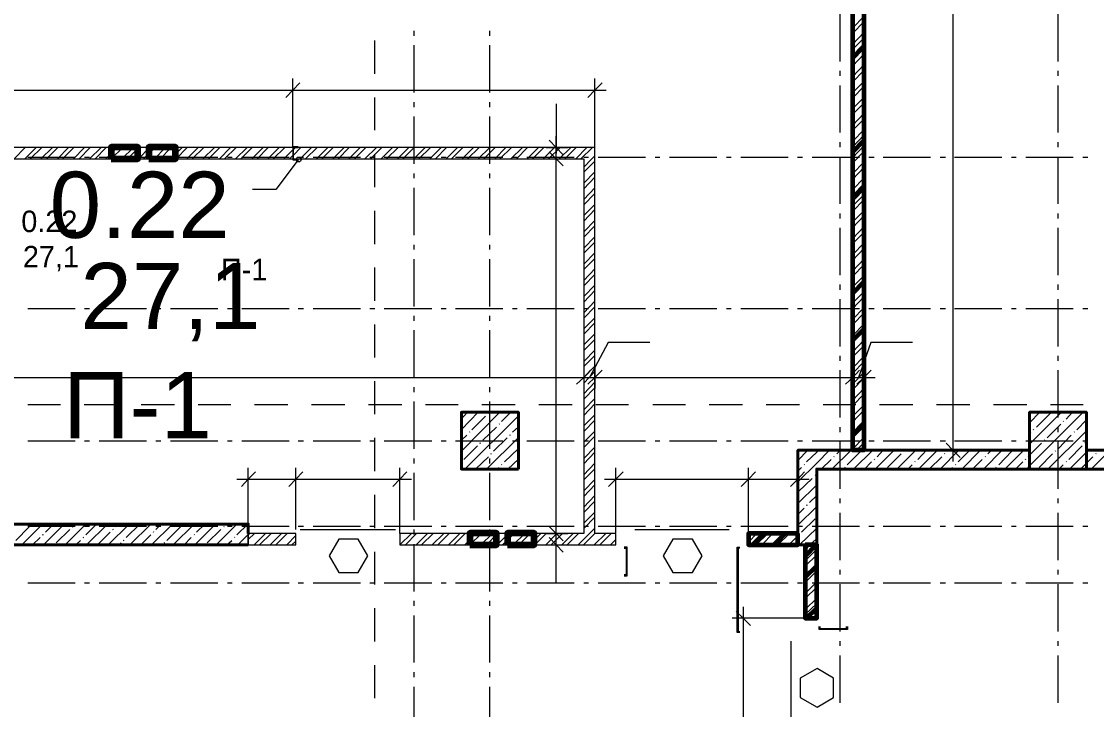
# Model space of a CAD drawing. Header units: millimetres. Extents: x -249154 to 415037, y -45458 to 354837.
# Drawn here: x -186585 to -175225, y 10678 to 17954 of the extents above; entities that cross this region are included whole.
import ezdxf

# ---------------------------------------------------------------- set-up
doc = ezdxf.new("R2010")
doc.units = ezdxf.units.MM
doc.layers.add('501 заделка отвертсии ком', color=5, linetype='Continuous', lineweight=158)
doc.layers.add('6.1.1) Кирпич 4 вып 28 п.', color=20, linetype='Continuous', lineweight=60)
doc.layers.add('PDF _Текст', color=7, linetype='Continuous')
doc.styles.get("Standard").update_dxf_attribs({"font": 'arial.ttf'})

msp = doc.modelspace()

# ---------------------------------------------------------------- hatches: boundary and pattern name
at = {"layer": '6.1.1) Кирпич 4 вып 28 п.', "ltscale": 0.5}
h = msp.add_hatch(dxfattribs=at)
h.set_pattern_fill('ANSI32', color=256, scale=111)
h.paths.add_polyline_path([(-177682.3, 24391.4), (-177682.3, 18723.2), (-177682.3, 13419.3), (-177800.9, 13419.3), (-177800.9, 18723.2), (-177800.9, 24391.4), (-177800.9, 28411.7), (-177682.3, 28411.7)])
h = msp.add_hatch(dxfattribs=at)
h.set_pattern_fill('ANSI32', color=256, scale=50)
h.paths.add_polyline_path([(-178381.3, 12538.1), (-178902.4, 12538.1), (-178902.4, 12419.5), (-178381.3, 12419.5)], flags=17)
h = msp.add_hatch(dxfattribs=at)
h.set_pattern_fill('ANSI32', color=256, scale=50)
h.paths.add_polyline_path([(-178305.1, 12419.5), (-178305.1, 11644.3), (-178182.2, 11644.3), (-178182.2, 12419.5)])

# ---------------------------------------------------------------- linework, layer by layer
at = {"lineweight": 9}
for points in [[(-176741.8, 24514.3), (-176741.8, 18723.2), (-176741.8, 13300.7)], [(-177682.3, 18723.2), (-177682.3, 13419.3), (-177800.9, 13419.3), (-177800.9, 18723.2)], [(-177932.3, 17532.8), (-177932.3, 18032.7)], [(-177800.9, 17888.6), (-177682.3, 18007.2)], [(-177800.9, 17829.3), (-177682.3, 17952.2)], [(-175631.9, 17532.8), (-175631.9, 18032.7)], [(-182435.5, 17803.9), (-182435.5, 17854.7)], [(-181634.8, 17803.9), (-181634.8, 17854.7)], [(-177800.9, 17714.9), (-177682.3, 17837.8)], [(-182850.6, 17401.4), (-182850.6, 17753.1)], [(-177800.9, 17659.9), (-177682.3, 17778.5)], [(-182435.5, 17202.3), (-182435.5, 17702.2)], [(-181634.8, 17202.3), (-181634.8, 17702.2)], [(-177800.9, 17545.5), (-177682.3, 17664.1)], [(-177800.9, 17486.2), (-177682.3, 17609)], [(-177800.9, 17371.8), (-177682.3, 17494.6)], [(-177932.3, 17380.3), (-177932.3, 17431.1)], [(-177800.9, 17316.7), (-177682.3, 17435.3)], [(-175631.9, 17380.3), (-175631.9, 17431.1)], [(-183719.1, 16630.4), (-183719.1, 17227.8), (-183719.1, 17350.6)], [(-180524.9, 16622), (-180524.9, 17227.8), (-180524.9, 17350.6)], [(-177932.3, 16778.7), (-177932.3, 17278.6)], [(-177800.9, 17202.3), (-177682.3, 17321)], [(-175631.9, 16778.7), (-175631.9, 17278.6)], [(-187841.1, 17227.8), (-183719.1, 17227.8), (-180406.3, 17227.8)], [(-177800.9, 17147.3), (-177682.3, 17265.9)], [(-182850.6, 16804.1), (-182850.6, 17151.5)], [(-182435.5, 17049.8), (-182435.5, 17100.7)], [(-181634.8, 17049.8), (-181634.8, 17100.7)], [(-180935.8, 17083.7), (-180935.8, 16643.1), (-180935.8, 16562.7)], [(-177800.9, 17032.9), (-177682.3, 17151.5)], [(-177800.9, 16973.6), (-177682.3, 17092.2)], [(-182435.5, 16448.3), (-182435.5, 16948.2)], [(-181634.8, 16448.3), (-181634.8, 16948.2)], [(-177800.9, 16859.2), (-177682.3, 16982)], [(-177800.9, 16804.1), (-177682.3, 16922.7)], [(-180935.8, 12296.7), (-180935.8, 12538.1), (-180935.8, 16503.3), (-180935.8, 16740.6)], [(-177800.9, 16689.7), (-177682.3, 16808.4)], [(-177800.9, 16630.4), (-177682.3, 16753.3)], [(-183719.1, 16622), (-187730.9, 16622), (-187730.9, 16503.3), (-183714.9, 16503.3)], [(-186663.4, 16503.3), (-186544.7, 16622)], [(-186549, 16503.3), (-186430.4, 16622)], [(-186493.9, 16503.3), (-186371, 16622)], [(-186379.5, 16503.3), (-186256.7, 16622)], [(-186320.2, 16503.3), (-186201.6, 16622)], [(-186205.8, 16503.3), (-186087.2, 16622)], [(-186150.8, 16503.3), (-186032.1, 16622)], [(-186036.4, 16503.3), (-185917.8, 16622)], [(-185977.1, 16503.3), (-185858.5, 16622)], [(-185866.9, 16503.3), (-185744.1, 16622)], [(-185807.6, 16503.3), (-185689, 16622)], [(-185693.2, 16503.3), (-185574.6, 16622)], [(-185638.2, 16503.3), (-185515.3, 16622)], [(-185523.8, 16503.3), (-185400.9, 16622)], [(-185464.5, 16503.3), (-185345.9, 16622)], [(-185350.1, 16503.3), (-185231.5, 16622)], [(-185295, 16503.3), (-185172.2, 16622)], [(-185180.6, 16503.3), (-185062, 16622)], [(-185121.3, 16503.3), (-185002.7, 16622)], [(-185006.9, 16503.3), (-184888.3, 16622)], [(-184951.9, 16503.3), (-184833.3, 16622)], [(-184837.5, 16503.3), (-184718.9, 16622)], [(-184782.4, 16503.3), (-184659.6, 16622)], [(-184668, 16503.3), (-184545.2, 16622)], [(-184608.7, 16503.3), (-184490.1, 16622)], [(-184494.3, 16503.3), (-184375.7, 16622)], [(-184439.3, 16503.3), (-184316.4, 16622)], [(-184324.9, 16503.3), (-184202, 16622)], [(-184265.6, 16503.3), (-184147, 16622)], [(-184151.2, 16503.3), (-184032.6, 16622)], [(-184096.1, 16503.3), (-183977.5, 16622)], [(-183981.8, 16503.3), (-183863.1, 16622)], [(-183926.7, 16503.3), (-183803.8, 16622)], [(-183812.3, 16503.3), (-183719.1, 16596.5)], [(-183710.6, 16600.8), (-183689.4, 16622)], [(-183710.6, 16541.5), (-183634.4, 16622)], [(-183710.6, 16503.3), (-180643.5, 16503.3), (-180643.5, 12538.1), (-182588, 12538.1), (-182588, 12419.5), (-180304.6, 12419.5), (-180304.6, 12538.1), (-180524.9, 12538.1), (-180524.9, 16503.3), (-180524.9, 16622), (-183710.6, 16622)], [(-183638.6, 16503.3), (-183520, 16622)], [(-183583.5, 16503.3), (-183460.7, 16622)], [(-183469.2, 16503.3), (-183346.3, 16622)], [(-183409.8, 16503.3), (-183291.2, 16622)], [(-183295.5, 16503.3), (-183176.8, 16622)], [(-183240.4, 16503.3), (-183121.8, 16622)], [(-183126, 16503.3), (-183007.4, 16622)], [(-183066.7, 16503.3), (-182948.1, 16622)], [(-182956.6, 16503.3), (-182833.7, 16622)], [(-182897.2, 16503.3), (-182778.6, 16622)], [(-182782.9, 16503.3), (-182664.2, 16622)], [(-182727.8, 16503.3), (-182604.9, 16622)], [(-182613.4, 16503.3), (-182490.6, 16622)], [(-182554.1, 16503.3), (-182435.5, 16622)], [(-182439.7, 16503.3), (-182321.1, 16622)], [(-182384.7, 16503.3), (-182261.8, 16622)], [(-182270.3, 16503.3), (-182151.7, 16622)], [(-182211, 16503.3), (-182092.3, 16622)], [(-182096.6, 16503.3), (-181978, 16622)], [(-182041.5, 16503.3), (-181922.9, 16622)], [(-181927.1, 16503.3), (-181808.5, 16622)], [(-181872.1, 16503.3), (-181749.2, 16622)], [(-181757.7, 16503.3), (-181634.8, 16622)], [(-181698.4, 16503.3), (-181579.7, 16622)], [(-181584, 16503.3), (-181465.4, 16622)], [(-181528.9, 16503.3), (-181406.1, 16622)], [(-181414.5, 16503.3), (-181291.7, 16622)], [(-181355.2, 16503.3), (-181236.6, 16622)], [(-181240.8, 16503.3), (-181122.2, 16622)], [(-181185.8, 16503.3), (-181067.1, 16622)], [(-181071.4, 16503.3), (-180952.8, 16622)], [(-181041.7, 16622), (-180935.8, 16622), (-180813, 16622)], [(-181016.3, 16503.3), (-180893.5, 16622)], [(-180901.9, 16503.3), (-180779.1, 16622)], [(-180842.6, 16503.3), (-180724, 16622)], [(-180728.2, 16503.3), (-180609.6, 16622)], [(-180673.2, 16503.3), (-180550.3, 16622)], [(-177932.3, 16626.2), (-177932.3, 16677)], [(-177800.9, 16516.1), (-177682.3, 16638.9)], [(-175631.9, 16626.2), (-175631.9, 16677)], [(-186519.3, 16520.3), (-186019.4, 16520.3)], [(-185917.8, 16520.3), (-185866.9, 16520.3)], [(-185765.3, 16520.3), (-185265.4, 16520.3)], [(-185163.7, 16520.3), (-185112.9, 16520.3)], [(-185011.2, 16520.3), (-184511.3, 16520.3)], [(-184409.6, 16520.3), (-184358.8, 16520.3)], [(-184257.1, 16520.3), (-183757.2, 16520.3)], [(-183659.8, 16490.6), (-183897, 16177.1), (-184142.7, 16177.1)], [(-183753, 16503.3), (-183719.1, 16537.2)], [(-183659.8, 16520.3), (-183604.7, 16520.3)], [(-183503, 16520.3), (-183003.2, 16520.3)], [(-182905.7, 16520.3), (-182850.6, 16520.3)], [(-182850.6, 16202.6), (-182850.6, 16549.9)], [(-182753.2, 16520.3), (-182249.1, 16520.3)], [(-182151.7, 16520.3), (-182096.6, 16520.3)], [(-181999.1, 16520.3), (-181499.3, 16520.3)], [(-181397.6, 16520.3), (-181346.7, 16520.3)], [(-181245.1, 16520.3), (-180745.2, 16520.3)], [(-181041.7, 16503.3), (-180935.8, 16503.3), (-180813, 16503.3)], [(-180643.5, 16414.4), (-180558.8, 16503.3), (-180524.9, 16533)], [(-180643.5, 16520.3), (-180592.7, 16520.3)], [(-180643.5, 16359.3), (-180524.9, 16477.9)], [(-180491, 16520.3), (-179991.1, 16520.3)], [(-179889.4, 16520.3), (-179838.6, 16520.3)], [(-179736.9, 16520.3), (-179237, 16520.3)], [(-179135.4, 16520.3), (-179084.5, 16520.3)], [(-178982.9, 16520.3), (-178483, 16520.3)], [(-178385.5, 16520.3), (-178330.5, 16520.3)], [(-178228.8, 16520.3), (-177728.9, 16520.3)], [(-177932.3, 16024.6), (-177932.3, 16524.5)], [(-177800.9, 16461), (-177682.3, 16579.6)], [(-177631.5, 16520.3), (-177576.4, 16520.3)], [(-177479, 16520.3), (-176979.1, 16520.3)], [(-176877.4, 16520.3), (-176822.3, 16520.3)], [(-176724.9, 16520.3), (-176225, 16520.3)], [(-176123.3, 16520.3), (-176072.5, 16520.3)], [(-175970.8, 16520.3), (-175470.9, 16520.3)], [(-175631.9, 16024.6), (-175631.9, 16524.5)], [(-175369.3, 16520.3), (-175318.4, 16520.3)], [(-180643.5, 16244.9), (-180524.9, 16363.5)], [(-177800.9, 16346.6), (-177682.3, 16465.2)], [(-177800.9, 16287.3), (-177682.3, 16410.1)], [(-182435.5, 16295.8), (-182435.5, 16346.6)], [(-181634.8, 16295.8), (-181634.8, 16346.6)], [(-180643.5, 16185.6), (-180524.9, 16308.5)], [(-177800.9, 16177.1), (-177682.3, 16295.8)], [(-182435.5, 15694.2), (-182435.5, 16194.1)], [(-181634.8, 15694.2), (-181634.8, 16194.1)], [(-180643.5, 16071.2), (-180524.9, 16194.1)], [(-180643.5, 16016.2), (-180524.9, 16134.8)], [(-177800.9, 16117.8), (-177682.3, 16236.5)], [(-180643.5, 15901.8), (-180524.9, 16020.4)], [(-177800.9, 16003.5), (-177682.3, 16122.1)], [(-177800.9, 15948.4), (-177682.3, 16067)], [(-182850.6, 15601), (-182850.6, 15952.6)], [(-180643.5, 15842.5), (-180524.9, 15965.3)], [(-177932.3, 15872.1), (-177932.3, 15923)], [(-177800.9, 15834), (-177682.3, 15952.6)], [(-175631.9, 15872.1), (-175631.9, 15923)], [(-180643.5, 15728.1), (-180524.9, 15850.9)], [(-180643.5, 15673), (-180524.9, 15791.6)], [(-177800.9, 15774.7), (-177682.3, 15897.5)], [(-180643.5, 15558.6), (-180524.9, 15677.3)], [(-177932.3, 15270.6), (-177932.3, 15770.5)], [(-177800.9, 15660.3), (-177682.3, 15783.2)], [(-177800.9, 15605.2), (-177682.3, 15723.9)], [(-175631.9, 15270.6), (-175631.9, 15770.5)], [(-182435.5, 15541.7), (-182435.5, 15592.5)], [(-181634.8, 15541.7), (-181634.8, 15592.5)], [(-180643.5, 15503.6), (-180524.9, 15622.2)], [(-177800.9, 15490.9), (-177682.3, 15609.5)], [(-180643.5, 15389.2), (-180524.9, 15507.8)], [(-177800.9, 15431.5), (-177682.3, 15554.4)], [(-182850.6, 14999.4), (-182850.6, 15351.1)], [(-182435.5, 14940.1), (-182435.5, 15440)], [(-181634.8, 14940.1), (-181634.8, 15440)], [(-180643.5, 15329.9), (-180524.9, 15448.5)], [(-180643.5, 15215.5), (-180524.9, 15338.3)], [(-177800.9, 15317.2), (-177682.3, 15440)], [(-177800.9, 15262.1), (-177682.3, 15380.7)], [(-180643.5, 15160.4), (-180524.9, 15279)], [(-177800.9, 15147.7), (-177682.3, 15266.3)], [(-180643.5, 15046), (-180524.9, 15164.7)], [(-180643.5, 14986.7), (-180524.9, 15109.6)], [(-177932.3, 15118.1), (-177932.3, 15173.1)], [(-177800.9, 15092.6), (-177682.3, 15211.3)], [(-175631.9, 15118.1), (-175631.9, 15173.1)], [(-180643.5, 14872.3), (-180524.9, 14995.2)], [(-177932.3, 14516.5), (-177932.3, 15016.4)], [(-177800.9, 14978.3), (-177682.3, 15096.9)], [(-177800.9, 14918.9), (-177682.3, 15041.8)], [(-175631.9, 14516.5), (-175631.9, 15016.4)], [(-186519.3, 14918.9), (-186019.4, 14918.9)], [(-185917.8, 14918.9), (-185866.9, 14918.9)], [(-185765.3, 14918.9), (-185265.4, 14918.9)], [(-185163.7, 14918.9), (-185112.9, 14918.9)], [(-185011.2, 14918.9), (-184511.3, 14918.9)], [(-184409.6, 14918.9), (-184358.8, 14918.9)], [(-184257.1, 14918.9), (-183757.2, 14918.9)], [(-183659.8, 14918.9), (-183604.7, 14918.9)], [(-183503, 14918.9), (-183003.2, 14918.9)], [(-182905.7, 14918.9), (-182850.6, 14918.9)], [(-182753.2, 14918.9), (-182249.1, 14918.9)], [(-182151.7, 14918.9), (-182096.6, 14918.9)], [(-181999.1, 14918.9), (-181499.3, 14918.9)], [(-181397.6, 14918.9), (-181346.7, 14918.9)], [(-181245.1, 14918.9), (-180745.2, 14918.9)], [(-180643.5, 14817.3), (-180524.9, 14935.9)], [(-180643.5, 14918.9), (-180592.7, 14918.9)], [(-180491, 14918.9), (-179991.1, 14918.9)], [(-179889.4, 14918.9), (-179838.6, 14918.9)], [(-179736.9, 14918.9), (-179237, 14918.9)], [(-179135.4, 14918.9), (-179084.5, 14918.9)], [(-178982.9, 14918.9), (-178483, 14918.9)], [(-178385.5, 14918.9), (-178330.5, 14918.9)], [(-178228.8, 14918.9), (-177728.9, 14918.9)], [(-177800.9, 14804.6), (-177682.3, 14927.4)], [(-177631.5, 14918.9), (-177576.4, 14918.9)], [(-177479, 14918.9), (-176979.1, 14918.9)], [(-176877.4, 14918.9), (-176822.3, 14918.9)], [(-176724.9, 14918.9), (-176225, 14918.9)], [(-176123.3, 14918.9), (-176072.5, 14918.9)], [(-175970.8, 14918.9), (-175470.9, 14918.9)], [(-175369.3, 14918.9), (-175318.4, 14918.9)], [(-182435.5, 14787.6), (-182435.5, 14842.7)], [(-181634.8, 14787.6), (-181634.8, 14842.7)], [(-180643.5, 14702.9), (-180524.9, 14821.5)], [(-177800.9, 14749.5), (-177682.3, 14868.1)], [(-182850.6, 14402.1), (-182850.6, 14749.5)], [(-182435.5, 14186.1), (-182435.5, 14690.2)], [(-181634.8, 14186.1), (-181634.8, 14690.2)], [(-180643.5, 14647.8), (-180524.9, 14766.4)], [(-177800.9, 14635.1), (-177682.3, 14753.7)], [(-177800.9, 14575.8), (-177682.3, 14698.7)], [(-180643.5, 14533.4), (-180524.9, 14652.1)], [(-180643.5, 14474.1), (-180524.9, 14592.8)], [(-179944.5, 14558.9), (-180385.1, 14558.9), (-180584.2, 14190.3)], [(-177800.9, 14461.4), (-177682.3, 14584.3)], [(-177169.7, 14558.9), (-177610.3, 14558.9), (-177741.6, 14190.3)], [(-180643.5, 14359.8), (-180524.9, 14478.4)], [(-177800.9, 14406.4), (-177682.3, 14525)], [(-180643.5, 14304.7), (-180524.9, 14423.3)], [(-177932.3, 14364), (-177932.3, 14419.1)], [(-177800.9, 14292), (-177682.3, 14410.6)], [(-177800.9, 14236.9), (-177682.3, 14355.5)], [(-175631.9, 14364), (-175631.9, 14419.1)], [(-180643.5, 14190.3), (-180524.9, 14308.9)], [(-180643.5, 14300.4), (-180643.5, 14190.3), (-180643.5, 14071.7)], [(-180643.5, 14131), (-180524.9, 14253.8)], [(-180524.9, 14300.4), (-180524.9, 14190.3), (-180524.9, 14071.7)], [(-177932.3, 13766.7), (-177932.3, 14266.6)], [(-177800.9, 14300.4), (-177800.9, 14190.3), (-177800.9, 14071.7)], [(-177800.9, 14122.5), (-177682.3, 14241.1)], [(-177682.3, 14300.4), (-177682.3, 14190.3), (-177682.3, 14071.7)], [(-175631.9, 13766.7), (-175631.9, 14266.6)], [(-187841.1, 14190.3), (-180643.5, 14190.3), (-180524.9, 14190.3), (-177800.9, 14190.3), (-177563.7, 14190.3)], [(-182850.6, 13800.6), (-182850.6, 14152.2)], [(-182435.5, 14033.6), (-182435.5, 14088.6)], [(-181634.8, 14033.6), (-181634.8, 14088.6)], [(-180643.5, 14016.6), (-180524.9, 14139.5)], [(-177800.9, 14063.2), (-177682.3, 14181.8)], [(-180643.5, 13961.5), (-180524.9, 14080.2)], [(-177800.9, 13948.8), (-177682.3, 14071.7)], [(-177800.9, 13893.8), (-177682.3, 14012.4)], [(-186519.3, 13902.2), (-186171.9, 13902.2)], [(-185922, 13902.2), (-185570.4, 13902.2)], [(-185320.4, 13902.2), (-184968.8, 13902.2)], [(-184718.9, 13902.2), (-184371.5, 13902.2)], [(-184121.6, 13902.2), (-183769.9, 13902.2)], [(-183520, 13902.2), (-183168.4, 13902.2)], [(-182918.4, 13902.2), (-182566.8, 13902.2)], [(-182435.5, 13436.2), (-182435.5, 13936.1)], [(-182316.9, 13902.2), (-181969.5, 13902.2)], [(-181719.5, 13902.2), (-181367.9, 13902.2)], [(-181634.8, 13436.2), (-181634.8, 13936.1)], [(-181118, 13902.2), (-180766.4, 13902.2)], [(-180643.5, 13847.2), (-180524.9, 13965.8)], [(-180643.5, 13787.8), (-180524.9, 13910.7)], [(-180516.4, 13902.2), (-180169, 13902.2)], [(-179914.9, 13902.2), (-179567.5, 13902.2)], [(-179317.5, 13902.2), (-178965.9, 13902.2)], [(-178716, 13902.2), (-178364.4, 13902.2)], [(-178114.4, 13902.2), (-177767, 13902.2)], [(-177800.9, 13779.4), (-177682.3, 13898)], [(-177517.1, 13902.2), (-177165.5, 13902.2)], [(-176915.5, 13902.2), (-176563.9, 13902.2)], [(-176314, 13902.2), (-175962.4, 13902.2)], [(-175712.4, 13902.2), (-175365, 13902.2)], [(-181935.6, 13639.6), (-181757.7, 13821.7)], [(-181935.6, 13410.8), (-181528.9, 13821.7)], [(-181935.6, 13754), (-181872.1, 13821.7)], [(-181901.7, 13220.2), (-181334, 13783.6)], [(-181825.5, 13635.3), (-181681.4, 13779.4)], [(-181651.8, 13809), (-181647.5, 13813.3)], [(-181512, 13724.3), (-181414.5, 13821.7)], [(-180643.5, 13677.7), (-180524.9, 13796.3)], [(-177800.9, 13720.1), (-177682.3, 13842.9)], [(-175966.6, 13220.2), (-175932.7, 13254.1), (-175365, 13821.7)], [(-175932.7, 13711.6), (-175822.6, 13821.7)], [(-175932.7, 13482.8), (-175593.8, 13821.7)], [(-175860.7, 13665), (-175716.6, 13809)], [(-175547.2, 13749.7), (-175479.4, 13821.7)], [(-181711.1, 13525.2), (-181567, 13665)], [(-181537.4, 13694.6), (-181533.1, 13698.9)], [(-181397.6, 13609.9), (-181334, 13669.2)], [(-180643.5, 13618.4), (-180524.9, 13737)], [(-177932.3, 13609.9), (-177932.3, 13665)], [(-177800.9, 13605.7), (-177682.3, 13728.5)], [(-177800.9, 13550.6), (-177682.3, 13669.2)], [(-175890.3, 13635.3), (-175886.1, 13643.8)], [(-175746.3, 13550.6), (-175602.3, 13694.6)], [(-175631.9, 13609.9), (-175631.9, 13665)], [(-175576.8, 13724.3), (-175572.6, 13728.5)], [(-175432.8, 13635.3), (-175331.1, 13741.2)], [(-186519.3, 13521), (-186019.4, 13521)], [(-185917.8, 13521), (-185866.9, 13521)], [(-185765.3, 13521), (-185265.4, 13521)], [(-185163.7, 13521), (-185112.9, 13521)], [(-185011.2, 13521), (-184511.3, 13521)], [(-184409.6, 13521), (-184358.8, 13521)], [(-184257.1, 13521), (-183757.2, 13521)], [(-183659.8, 13521), (-183604.7, 13521)], [(-183503, 13521), (-183003.2, 13521)], [(-182905.7, 13521), (-182850.6, 13521)], [(-182850.6, 13199), (-182850.6, 13550.6)], [(-182753.2, 13521), (-182249.1, 13521)], [(-182151.7, 13521), (-182096.6, 13521)], [(-181999.1, 13521), (-181499.3, 13521)], [(-181935.6, 13525.2), (-181880.5, 13580.3)], [(-181850.9, 13609.9), (-181846.6, 13614.2)], [(-181672.9, 13220.2), (-181334, 13554.8)], [(-181596.7, 13410.8), (-181452.7, 13550.6)], [(-181423, 13580.3), (-181418.8, 13584.5)], [(-181397.6, 13521), (-181346.7, 13521)], [(-181245.1, 13521), (-180745.2, 13521)], [(-180643.5, 13504), (-180524.9, 13622.6)], [(-180643.5, 13448.9), (-180524.9, 13567.6)], [(-180643.5, 13521), (-180592.7, 13521)], [(-180491, 13521), (-179991.1, 13521)], [(-179889.4, 13521), (-179838.6, 13521)], [(-179736.9, 13521), (-179237, 13521)], [(-179135.4, 13521), (-179084.5, 13521)], [(-178982.9, 13521), (-178483, 13521)], [(-178385.5, 13521), (-178330.5, 13521)], [(-178228.8, 13521), (-177728.9, 13521)], [(-177800.9, 13436.2), (-177682.3, 13554.8)], [(-177631.5, 13521), (-177576.4, 13521)], [(-177479, 13521), (-176979.1, 13521)], [(-176877.4, 13521), (-176822.3, 13521)], [(-176724.9, 13521), (-176225, 13521)], [(-176123.3, 13521), (-176072.5, 13521)], [(-175970.8, 13521), (-175470.9, 13521)], [(-175932.7, 13597.2), (-175920, 13609.9)], [(-175776, 13525.2), (-175771.7, 13529.4)], [(-175737.8, 13220.2), (-175331.1, 13626.9)], [(-175631.9, 13436.2), (-175492.1, 13580.3)], [(-175462.5, 13609.9), (-175458.2, 13614.2)], [(-175369.3, 13521), (-175318.4, 13521)], [(-181910.2, 13321.8), (-181766.1, 13465.9)], [(-181740.7, 13495.5), (-181732.3, 13499.8)], [(-181482.3, 13296.4), (-181338.3, 13436.2)], [(-180643.5, 13334.6), (-180524.9, 13453.2)], [(-178381.3, 13313.4), (-178275.4, 13419.3)], [(-178381.3, 13084.6), (-178182.2, 13283.7), (-178046.6, 13419.3)], [(-178288.1, 13296.4), (-178182.2, 13398.1), (-178161, 13419.3)], [(-178021.2, 13220.2), (-177817.9, 13419.3)], [(-177970.4, 13381.2), (-177932.3, 13419.3)], [(-177932.3, 13012.6), (-177932.3, 13512.5)], [(-177860.2, 13266.8), (-177716.2, 13410.8)], [(-177792.5, 13220.2), (-177589.1, 13419.3)], [(-177762.8, 13419.3), (-177682.3, 13499.8)], [(-177563.7, 13220.2), (-177364.6, 13419.3)], [(-177542.5, 13351.5), (-177479, 13419.3)], [(-177334.9, 13220.2), (-177135.8, 13419.3)], [(-177258.7, 13410.8), (-177254.4, 13415)], [(-177114.6, 13321.8), (-177021.4, 13419.3)], [(-177106.2, 13220.2), (-176907.1, 13419.3)], [(-176877.4, 13220.2), (-176678.3, 13419.3)], [(-176635.9, 13419.3), (-176741.8, 13419.3), (-176860.5, 13419.3)], [(-176801.2, 13410.8), (-176792.7, 13419.3)], [(-176686.8, 13296.4), (-176563.9, 13419.3)], [(-176648.6, 13220.2), (-176449.5, 13419.3)], [(-176419.9, 13220.2), (-176220.8, 13419.3)], [(-176373.3, 13381.2), (-176335.2, 13419.3)], [(-176258.9, 13266.8), (-176119.1, 13410.8)], [(-176195.4, 13220.2), (-175992, 13419.3)], [(-175945.4, 13351.5), (-175932.7, 13368.4), (-175805.6, 13495.5)], [(-175661.6, 13410.8), (-175657.3, 13415)], [(-175631.9, 13012.6), (-175631.9, 13512.5)], [(-175517.5, 13321.8), (-175377.7, 13465.9)], [(-175509.1, 13220.2), (-175331.1, 13398.1), (-175310, 13419.3)], [(-175348.1, 13495.5), (-175343.8, 13499.8)], [(-175280.3, 13220.2), (-175081.2, 13419.3)], [(-182435.5, 13279.5), (-182435.5, 13334.6)], [(-181935.6, 13296.4), (-181935.6, 13300.7)], [(-181787.3, 13220.2), (-181651.8, 13351.5)], [(-181634.8, 13279.5), (-181634.8, 13334.6)], [(-181626.3, 13381.2), (-181617.9, 13385.4)], [(-181444.2, 13220.2), (-181334, 13326.1)], [(-180643.5, 13275.2), (-180524.9, 13398.1)], [(-178135.6, 13220.2), (-178029.7, 13321.8)], [(-178000, 13351.5), (-177995.8, 13355.7)], [(-177678.1, 13220.2), (-177601.8, 13296.4)], [(-177572.2, 13321.8), (-177567.9, 13330.3)], [(-177432.4, 13237.1), (-177288.3, 13381.2)], [(-177144.3, 13296.4), (-177140.1, 13300.7)], [(-176991.8, 13220.2), (-176860.5, 13351.5)], [(-176830.8, 13381.2), (-176826.6, 13385.4)], [(-176534.3, 13220.2), (-176432.6, 13321.8)], [(-176402.9, 13351.5), (-176398.7, 13355.7)], [(-176081, 13220.2), (-176004.7, 13296.4)], [(-175975.1, 13321.8), (-175970.8, 13330.3)], [(-175831, 13237.1), (-175691.2, 13381.2)], [(-175547.2, 13296.4), (-175543, 13300.7)], [(-175394.7, 13220.2), (-175331.1, 13283.7), (-175263.4, 13351.5)], [(-175233.7, 13381.2), (-175229.5, 13385.4)], [(-184189.3, 12639.8), (-184189.3, 13114.3), (-184189.3, 13232.9)], [(-183685.2, 12580.5), (-183685.2, 13114.3), (-183685.2, 13232.9)], [(-182588, 12538.1), (-182588, 13114.3), (-182588, 13232.9)], [(-182435.5, 12682.2), (-182435.5, 13182)], [(-181634.8, 12682.2), (-181634.8, 13182)], [(-181558.6, 13220.2), (-181537.4, 13237.1)], [(-181512, 13266.8), (-181507.7, 13271)], [(-180643.5, 13160.9), (-180524.9, 13283.7)], [(-180643.5, 13105.8), (-180524.9, 13224.4)], [(-180304.6, 12546.6), (-180304.6, 13114.3), (-180304.6, 13232.9)], [(-178902.4, 12546.6), (-178902.4, 13114.3), (-178902.4, 13232.9)], [(-178381.3, 13199), (-178343.2, 13237.1)], [(-178381.3, 13220.2), (-178381.3, 13114.3), (-178381.3, 12995.6)], [(-178313.5, 13266.8), (-178309.3, 13271)], [(-177885.7, 13237.1), (-177881.4, 13241.4)], [(-177220.5, 13220.2), (-177173.9, 13266.8)], [(-176763, 13220.2), (-176746.1, 13237.1)], [(-176716.4, 13266.8), (-176712.2, 13271)], [(-176288.6, 13237.1), (-176284.3, 13241.4)], [(-175623.4, 13220.2), (-175576.8, 13266.8)], [(-184308, 13114.3), (-183685.2, 13114.3), (-182465.1, 13114.3)], [(-180643.5, 12991.4), (-180524.9, 13110)], [(-180423.2, 13114.3), (-178902.4, 13114.3), (-178262.7, 13114.3)], [(-178372.8, 12982.9), (-178228.8, 13122.7)], [(-178199.1, 13152.4), (-178194.9, 13156.6)], [(-180643.5, 12932.1), (-180524.9, 13055)], [(-178381.3, 12855.8), (-178182.2, 13055)], [(-182850.6, 12597.4), (-182850.6, 12949)], [(-180643.5, 12817.7), (-180524.9, 12940.6)], [(-180643.5, 12762.7), (-180524.9, 12881.3)], [(-178288.1, 12838.9), (-178279.6, 12843.1)], [(-178258.5, 12868.6), (-178182.2, 12940.6)], [(-177932.3, 12860.1), (-177932.3, 12910.9)], [(-175631.9, 12860.1), (-175631.9, 12910.9)], [(-180643.5, 12648.3), (-180524.9, 12766.9)], [(-178381.3, 12627.1), (-178182.2, 12826.2)], [(-178381.3, 12741.5), (-178313.5, 12809.2)], [(-177932.3, 12258.5), (-177932.3, 12758.4)], [(-175631.9, 12258.5), (-175631.9, 12758.4)], [(-186646.4, 12466.1), (-186502.4, 12610.1)], [(-186582.9, 12419.5), (-186362.6, 12639.8)], [(-186519.3, 12618.6), (-186019.4, 12618.6)], [(-186477, 12639.8), (-186477, 12639.8)], [(-186354.1, 12419.5), (-186133.8, 12639.8)], [(-186332.9, 12555.1), (-186248.2, 12639.8)], [(-186125.3, 12419.5), (-185905.1, 12639.8)], [(-186049.1, 12610.1), (-186040.6, 12614.4)], [(-186019.4, 12639.8), (-186019.4, 12639.8)], [(-185917.8, 12618.6), (-185866.9, 12618.6)], [(-185905.1, 12525.4), (-185790.7, 12639.8)], [(-185896.6, 12419.5), (-185676.3, 12639.8)], [(-185765.3, 12618.6), (-185265.4, 12618.6)], [(-185667.8, 12419.5), (-185447.5, 12639.8)], [(-185591.6, 12610.1), (-185561.9, 12639.8)], [(-185477.2, 12495.8), (-185333.1, 12639.8)], [(-185439.1, 12419.5), (-185218.8, 12639.8)], [(-185210.3, 12419.5), (-184990, 12639.8)], [(-185163.7, 12580.5), (-185104.4, 12639.8)], [(-185163.7, 12618.6), (-185112.9, 12618.6)], [(-185049.3, 12466.1), (-184905.3, 12610.1)], [(-185011.2, 12618.6), (-184511.3, 12618.6)], [(-184981.5, 12419.5), (-184761.2, 12639.8)], [(-184875.6, 12639.8), (-184875.6, 12639.8)], [(-184752.8, 12419.5), (-184536.7, 12639.8)], [(-184735.8, 12555.1), (-184646.9, 12639.8)], [(-184528.2, 12419.5), (-184308, 12639.8)], [(-184447.8, 12610.1), (-184443.5, 12614.4)], [(-184422.3, 12639.8), (-184422.3, 12639.8)], [(-184409.6, 12618.6), (-184358.8, 12618.6)], [(-184308, 12525.4), (-184193.6, 12639.8)], [(-184257.1, 12618.6), (-183757.2, 12618.6)], [(-183659.8, 12618.6), (-183604.7, 12618.6)], [(-183503, 12618.6), (-183003.2, 12618.6)], [(-182905.7, 12618.6), (-182850.6, 12618.6)], [(-182753.2, 12618.6), (-182249.1, 12618.6)], [(-182151.7, 12618.6), (-182096.6, 12618.6)], [(-181999.1, 12618.6), (-181499.3, 12618.6)], [(-181397.6, 12618.6), (-181346.7, 12618.6)], [(-181245.1, 12618.6), (-180745.2, 12618.6)], [(-180643.5, 12593.2), (-180524.9, 12711.8)], [(-180643.5, 12618.6), (-180592.7, 12618.6)], [(-180491, 12618.6), (-179991.1, 12618.6)], [(-179889.4, 12618.6), (-179838.6, 12618.6)], [(-179736.9, 12618.6), (-179237, 12618.6)], [(-179135.4, 12618.6), (-179084.5, 12618.6)], [(-178982.9, 12618.6), (-178483, 12618.6)], [(-178385.5, 12618.6), (-178330.5, 12618.6)], [(-178343.2, 12555.1), (-178199.1, 12694.9)], [(-178228.8, 12618.6), (-177728.9, 12618.6)], [(-177631.5, 12618.6), (-177576.4, 12618.6)], [(-177479, 12618.6), (-176979.1, 12618.6)], [(-176877.4, 12618.6), (-176822.3, 12618.6)], [(-176724.9, 12618.6), (-176225, 12618.6)], [(-176123.3, 12618.6), (-176072.5, 12618.6)], [(-175970.8, 12618.6), (-175470.9, 12618.6)], [(-175369.3, 12618.6), (-175318.4, 12618.6)], [(-186468.5, 12419.5), (-186388, 12495.8)], [(-186362.6, 12525.4), (-186354.1, 12529.7)], [(-186218.5, 12440.7), (-186074.5, 12580.5)], [(-185934.7, 12495.8), (-185926.2, 12500)], [(-185782.2, 12419.5), (-185646.6, 12555.1)], [(-185621.2, 12580.5), (-185612.7, 12584.7)], [(-185324.7, 12419.5), (-185218.8, 12525.4)], [(-185189.1, 12555.1), (-185184.9, 12559.3)], [(-184867.1, 12419.5), (-184790.9, 12495.8)], [(-184761.2, 12525.4), (-184757, 12529.7)], [(-184621.4, 12440.7), (-184477.4, 12580.5)], [(-184333.4, 12495.8), (-184329.1, 12500)], [(-184299.5, 12419.5), (-184189.3, 12529.7)], [(-184189.3, 12529.7), (-184176.6, 12538.1)], [(-184189.3, 12474.6), (-184121.6, 12538.1)], [(-184189.3, 12419.5), (-184189.3, 12538.1)], [(-184125.8, 12419.5), (-184007.2, 12538.1)], [(-184070.7, 12419.5), (-183947.9, 12538.1)], [(-183956.3, 12419.5), (-183837.7, 12538.1)], [(-183897, 12419.5), (-183778.4, 12538.1)], [(-183782.6, 12419.5), (-183685.2, 12516.9)], [(-183638.6, 12580.5), (-182634.6, 12580.5)], [(-182588, 12419.5), (-182465.1, 12538.1)], [(-182588, 12533.9), (-182579.5, 12538.1)], [(-182528.7, 12419.5), (-182410.1, 12538.1)], [(-182435.5, 12529.7), (-182435.5, 12580.5)], [(-182414.3, 12419.5), (-182295.7, 12538.1)], [(-182359.2, 12419.5), (-182236.4, 12538.1)], [(-182244.9, 12419.5), (-182122, 12538.1)], [(-182185.5, 12419.5), (-182066.9, 12538.1)], [(-182071.2, 12419.5), (-181952.5, 12538.1)], [(-182016.1, 12419.5), (-181897.5, 12538.1)], [(-181901.7, 12419.5), (-181783.1, 12538.1)], [(-181846.6, 12419.5), (-181723.8, 12538.1)], [(-181732.3, 12419.5), (-181609.4, 12538.1)], [(-181672.9, 12419.5), (-181554.3, 12538.1)], [(-181634.8, 12529.7), (-181634.8, 12580.5)], [(-181558.6, 12419.5), (-181439.9, 12538.1)], [(-181503.5, 12419.5), (-181380.6, 12538.1)], [(-181389.1, 12419.5), (-181266.3, 12538.1)], [(-181329.8, 12419.5), (-181211.2, 12538.1)], [(-181215.4, 12419.5), (-181096.8, 12538.1)], [(-181160.3, 12419.5), (-181041.7, 12538.1)], [(-181046, 12419.5), (-180927.3, 12538.1)], [(-181041.7, 12538.1), (-180935.8, 12538.1), (-180813, 12538.1)], [(-180986.7, 12419.5), (-180868, 12538.1)], [(-180876.5, 12419.5), (-180753.7, 12538.1)], [(-180817.2, 12419.5), (-180698.6, 12538.1)], [(-180702.8, 12419.5), (-180584.2, 12538.1), (-180524.9, 12597.4)], [(-180647.8, 12419.5), (-180524.9, 12538.1), (-180524.9, 12542.4)], [(-180533.4, 12419.5), (-180410.5, 12538.1)], [(-180474.1, 12419.5), (-180355.4, 12538.1)], [(-180105.5, 12580.5), (-179105.7, 12580.5)], [(-178902.4, 12508.5), (-178872.7, 12538.1)], [(-178902.4, 12449.2), (-178813.4, 12538.1)], [(-178821.9, 12419.5), (-178699, 12538.1)], [(-178762.6, 12419.5), (-178644, 12538.1)], [(-178648.2, 12419.5), (-178529.6, 12538.1)], [(-178593.1, 12419.5), (-178470.3, 12538.1)], [(-178478.7, 12419.5), (-178381.3, 12512.7)], [(-178372.8, 12525.4), (-178368.6, 12529.7)], [(-178364.4, 12419.5), (-178182.2, 12597.4)], [(-186011, 12419.5), (-185960.1, 12466.1)], [(-185553.4, 12419.5), (-185532.3, 12440.7)], [(-185506.8, 12466.1), (-185498.4, 12470.3)], [(-185079, 12440.7), (-185070.5, 12444.9)], [(-184413.9, 12419.5), (-184363, 12466.1)], [(-183727.6, 12419.5), (-183685.2, 12457.6)], [(-182435.5, 11928.1), (-182435.5, 12428)], [(-181634.8, 11928.1), (-181634.8, 12428)], [(-181041.7, 12419.5), (-180935.8, 12419.5), (-180813, 12419.5)], [(-180935.8, 12012.8), (-180935.8, 12453.4), (-180935.8, 12478.8)], [(-180359.7, 12419.5), (-180304.6, 12474.6)], [(-180215.6, 12093.3), (-180186, 12093.3), (-180186, 12394.1), (-180215.6, 12394.1)], [(-180215.6, 12385.6), (-180194.5, 12385.6), (-180194.5, 12101.8), (-180215.6, 12101.8)], [(-178995.6, 11491.7), (-179021, 11491.7), (-179021, 12394.1), (-178995.6, 12394.1)], [(-178995.6, 12385.6), (-179012.5, 12385.6), (-179012.5, 11504.5), (-178995.6, 11504.5)], [(-178419.4, 12419.5), (-178381.3, 12457.6)], [(-178305.1, 12364.4), (-178250, 12419.5)], [(-178305.1, 12419.5), (-178182.2, 12419.5)], [(-178228.8, 12440.7), (-178182.2, 12487.3)], [(-182850.6, 12000.1), (-182850.6, 12347.5)], [(-178305.1, 12250.1), (-178182.2, 12372.9)], [(-178305.1, 12195), (-178182.2, 12313.6)], [(-178305.1, 12080.6), (-178182.2, 12199.2)], [(-177932.3, 12106), (-177932.3, 12156.9)], [(-175631.9, 12106), (-175631.9, 12156.9)], [(-178305.1, 12021.3), (-178182.2, 12144.1)], [(-186519.3, 12017.1), (-186019.4, 12017.1)], [(-185917.8, 12017.1), (-185866.9, 12017.1)], [(-185765.3, 12017.1), (-185265.4, 12017.1)], [(-185163.7, 12017.1), (-185112.9, 12017.1)], [(-185011.2, 12017.1), (-184511.3, 12017.1)], [(-184409.6, 12017.1), (-184358.8, 12017.1)], [(-184257.1, 12017.1), (-183757.2, 12017.1)], [(-183659.8, 12017.1), (-183604.7, 12017.1)], [(-183503, 12017.1), (-183003.2, 12017.1)], [(-182905.7, 12017.1), (-182850.6, 12017.1)], [(-182753.2, 12017.1), (-182249.1, 12017.1)], [(-182151.7, 12017.1), (-182096.6, 12017.1)], [(-181999.1, 12017.1), (-181499.3, 12017.1)], [(-181397.6, 12017.1), (-181346.7, 12017.1)], [(-181245.1, 12017.1), (-180745.2, 12017.1)], [(-180643.5, 12017.1), (-180592.7, 12017.1)], [(-180491, 12017.1), (-179991.1, 12017.1)], [(-179889.4, 12017.1), (-179838.6, 12017.1)], [(-179736.9, 12017.1), (-179237, 12017.1)], [(-179135.4, 12017.1), (-179084.5, 12017.1)], [(-178982.9, 12017.1), (-178483, 12017.1)], [(-178385.5, 12017.1), (-178330.5, 12017.1)], [(-178305.1, 11906.9), (-178182.2, 12029.8)], [(-178305.1, 11851.8), (-178182.2, 11970.5)], [(-178228.8, 12017.1), (-177728.9, 12017.1)], [(-177932.3, 11504.5), (-177932.3, 12004.3)], [(-177631.5, 12017.1), (-177576.4, 12017.1)], [(-177479, 12017.1), (-176979.1, 12017.1)], [(-176877.4, 12017.1), (-176822.3, 12017.1)], [(-176724.9, 12017.1), (-176225, 12017.1)], [(-176123.3, 12017.1), (-176072.5, 12017.1)], [(-175970.8, 12017.1), (-175470.9, 12017.1)], [(-175631.9, 11504.5), (-175631.9, 12004.3)], [(-175369.3, 12017.1), (-175318.4, 12017.1)], [(-182435.5, 11775.6), (-182435.5, 11826.4)], [(-181634.8, 11775.6), (-181634.8, 11826.4)], [(-178305.1, 11737.5), (-178182.2, 11856.1)], [(-182850.6, 11398.5), (-182850.6, 11750.2)], [(-178957.4, 11762.9), (-178957.4, 10191.2), (-179076.1, 10191.2)], [(-178305.1, 11682.4), (-178182.2, 11801)], [(-182435.5, 11174), (-182435.5, 11673.9)], [(-181634.8, 11174), (-181634.8, 11673.9)], [(-178309.3, 11644.3), (-178957.4, 11644.3), (-179076.1, 11644.3)], [(-178224.6, 11644.3), (-178182.2, 11686.6)], [(-177856, 11555.3), (-177856, 11525.6), (-178156.8, 11525.6), (-178156.8, 11555.3)], [(-178148.3, 11555.3), (-178148.3, 11534.1), (-177868.7, 11534.1), (-177868.7, 11555.3)], [(-178453.3, 10398.8), (-178453.3, 11402.8)], [(-177932.3, 11351.9), (-177932.3, 11402.8)], [(-175631.9, 11351.9), (-175631.9, 11402.8)], [(-177932.3, 10750.4), (-177932.3, 11250.3)], [(-175631.9, 10750.4), (-175631.9, 11250.3)], [(-182850.6, 10797), (-182850.6, 11148.6)], [(-182435.5, 11021.5), (-182435.5, 11072.3)], [(-181634.8, 11021.5), (-181634.8, 11072.3)], [(-182435.5, 10420), (-182435.5, 10919.8)], [(-181634.8, 10420), (-181634.8, 10919.8)]]:
    msp.add_lwpolyline(points, dxfattribs=at)
at = {"lineweight": 18}
for points in [[(-183642.8, 17304), (-183719.1, 17227.8), (-183791.1, 17151.5)], [(-180448.6, 17304), (-180524.9, 17227.8), (-180601.2, 17151.5)], [(-181007.8, 16698.2), (-180935.8, 16622), (-180859.6, 16545.7)], [(-181007.8, 16575.4), (-180935.8, 16503.3), (-180859.6, 16427.1)], [(-180571.5, 14266.6), (-180643.5, 14190.3), (-180719.8, 14118.3)], [(-180448.6, 14266.6), (-180524.9, 14190.3), (-180601.2, 14118.3)], [(-177728.9, 14266.6), (-177800.9, 14190.3), (-177877.2, 14118.3)], [(-177606.1, 14266.6), (-177682.3, 14190.3), (-177758.6, 14118.3)], [(-176665.6, 13343), (-176741.8, 13419.3), (-176813.9, 13495.5)], [(-184113.1, 13190.5), (-184189.3, 13114.3), (-184261.4, 13038)], [(-183613.2, 13190.5), (-183685.2, 13114.3), (-183761.5, 13038)], [(-182511.7, 13190.5), (-182588, 13114.3), (-182660, 13038)], [(-180228.4, 13190.5), (-180304.6, 13114.3), (-180380.9, 13038)], [(-178830.4, 13190.5), (-178902.4, 13114.3), (-178978.6, 13038)], [(-178309.3, 13190.5), (-178381.3, 13114.3), (-178457.6, 13038)], [(-181007.8, 12614.4), (-180935.8, 12538.1), (-180859.6, 12461.9)], [(-181007.8, 12495.8), (-180935.8, 12419.5), (-180859.6, 12343.3)], [(-178881.2, 11568), (-178957.4, 11644.3), (-179033.7, 11716.3)]]:
    msp.add_lwpolyline(points, dxfattribs=at)
at = {"lineweight": 40}
for points in [[(-170747.4, 13220.2), (-169925.6, 13220.2), (-169925.6, 13419.3), (-172539.4, 13419.3), (-172539.4, 17143), (-172539.4, 17342.1), (-173509.5, 17342.1), (-173509.5, 17143), (-172738.5, 17143), (-172738.5, 13419.3), (-175331.1, 13419.3), (-175331.1, 13220.2), (-174589.8, 13220.2), (-174589.8, 12419.5), (-174390.7, 12419.5), (-174390.7, 13220.2), (-170950.8, 13220.2), (-170950.8, 12419.5), (-170747.4, 12419.5)], [(-181334, 13220.2), (-181334, 13821.7), (-181935.6, 13821.7), (-181935.6, 13220.2)], [(-175331.1, 13220.2), (-175331.1, 13821.7), (-175932.7, 13821.7), (-175932.7, 13220.2)]]:
    msp.add_lwpolyline(points, close=True, dxfattribs=at)
at = {"lineweight": 20}
msp.add_lwpolyline([(-183710.6, 16622), (-183659.8, 16622), (-183659.8, 16630.4), (-183719.1, 16630.4), (-183719.1, 16490.6), (-183659.8, 16490.6), (-183659.8, 16499.1), (-183710.6, 16499.1)], close=True, dxfattribs=at)
at = {"lineweight": 40}
for points in [[(-177800.9, 13419.3), (-178182.2, 13419.3), (-178381.3, 13419.3), (-178381.3, 12538.1)], [(-178182.2, 12419.5), (-178182.2, 13220.2), (-175932.7, 13220.2), (-175932.7, 13419.3), (-177682.3, 13419.3)], [(-184189.3, 12538.1), (-184189.3, 12639.8), (-187718.2, 12639.8), (-187718.2, 13220.2), (-187938.5, 13220.2), (-187938.5, 12881.3), (-188239.3, 12881.3), (-188239.3, 12661), (-187938.5, 12661), (-187938.5, 12639.8), (-187938.5, 12419.5), (-187938.5, 11750.2), (-187718.2, 11750.2), (-187718.2, 12419.5), (-184189.3, 12419.5)], [(-178381.3, 12419.5), (-178305.1, 12419.5)]]:
    msp.add_lwpolyline(points, dxfattribs=at)
at = {"lineweight": 9}
for points in [[(-184189.3, 12419.5), (-183685.2, 12419.5), (-183685.2, 12538.1), (-184189.3, 12538.1)], [(-178381.3, 12538.1), (-178902.4, 12538.1), (-178902.4, 12419.5), (-178381.3, 12419.5)], [(-183231.9, 12478.8), (-183333.6, 12305.1), (-183231.9, 12127.2), (-183028.6, 12127.2), (-182926.9, 12305.1), (-183028.6, 12478.8)], [(-179703, 12478.8), (-179804.7, 12305.1), (-179703, 12127.2), (-179495.5, 12127.2), (-179393.8, 12305.1), (-179495.5, 12478.8)], [(-178305.1, 12419.5), (-178305.1, 11644.3), (-178182.2, 11644.3), (-178182.2, 12419.5)], [(-178355.9, 10805.5), (-178178, 10703.8), (-178004.3, 10805.5), (-178004.3, 11008.8), (-178178, 11110.5), (-178355.9, 11008.8)]]:
    msp.add_lwpolyline(points, close=True, dxfattribs=at)
for points in [[(-183681, 16494.9), (-183681, 16511.8), (-183672.5, 16520.3), (-183655.6, 16520.3)], [(-183681, 16494.9), (-183681, 16511.8), (-183672.5, 16520.3), (-183655.6, 16520.3)], [(-183655.6, 16469.5), (-183672.5, 16469.5), (-183681, 16482.2), (-183681, 16494.9)], [(-183655.6, 16469.5), (-183672.5, 16469.5), (-183681, 16482.2), (-183681, 16494.9)], [(-183655.6, 16520.3), (-183642.8, 16520.3), (-183630.1, 16511.8), (-183630.1, 16494.9)], [(-183655.6, 16520.3), (-183642.8, 16520.3), (-183630.1, 16511.8), (-183630.1, 16494.9)], [(-183630.1, 16494.9), (-183630.1, 16482.2), (-183642.8, 16469.5), (-183655.6, 16469.5)], [(-183630.1, 16494.9), (-183630.1, 16482.2), (-183642.8, 16469.5), (-183655.6, 16469.5)]]:
    msp.add_open_spline(points, degree=3, dxfattribs=at)
at = {"layer": '501 заделка отвертсии ком', "ltscale": 0.5}
for points in [[(-185638.2, 16503.3), (-185355.6, 16503.3), (-185355.6, 16626.2), (-185638.2, 16626.2)], [(-185239.9, 16503.3), (-184957.4, 16503.3), (-184957.4, 16626.2), (-185239.9, 16626.2)], [(-181846.6, 12419.5), (-181564.1, 12419.5), (-181564.1, 12542.4), (-181846.6, 12542.4)], [(-181448.4, 12419.5), (-181165.9, 12419.5), (-181165.9, 12542.4), (-181448.4, 12542.4)]]:
    msp.add_lwpolyline(points, close=True, dxfattribs=at)
at = {"layer": '6.1.1) Кирпич 4 вып 28 п.'}
for points in [[(-177682.3, 24391.4), (-177682.3, 18723.2), (-177682.3, 13419.3), (-177800.9, 13419.3), (-177800.9, 18723.2), (-177800.9, 24391.4), (-177800.9, 28411.7), (-177682.3, 28411.7)], [(-178381.3, 12538.1), (-178902.4, 12538.1), (-178902.4, 12419.5), (-178381.3, 12419.5)], [(-178305.1, 12419.5), (-178305.1, 11644.3), (-178182.2, 11644.3), (-178182.2, 12419.5)]]:
    msp.add_lwpolyline(points, close=True, dxfattribs=at)

# ---------------------------------------------------------------- texts
at = {"char_height": 700, "attachment_point": 4}
for s, insert in [('0.22', (-186287, 16010.6)), ('27,1', (-185962.6, 14985.9)), ('П-1', (-186144.3, 13896.4))]:
    msp.add_mtext(s, dxfattribs=dict(at, insert=insert))
at = {"layer": 'PDF _Текст', "char_height": 227.67, "attachment_point": 4, "style": ''}
for s, insert in [('0.22', (-186587.1, 15839.1)), ('27,1', (-186570.2, 15445.7)), ('П-1', (-184476.1, 15331.5))]:
    msp.add_mtext(s, dxfattribs=dict(at, insert=insert))

doc.saveas('drawing.dxf')
